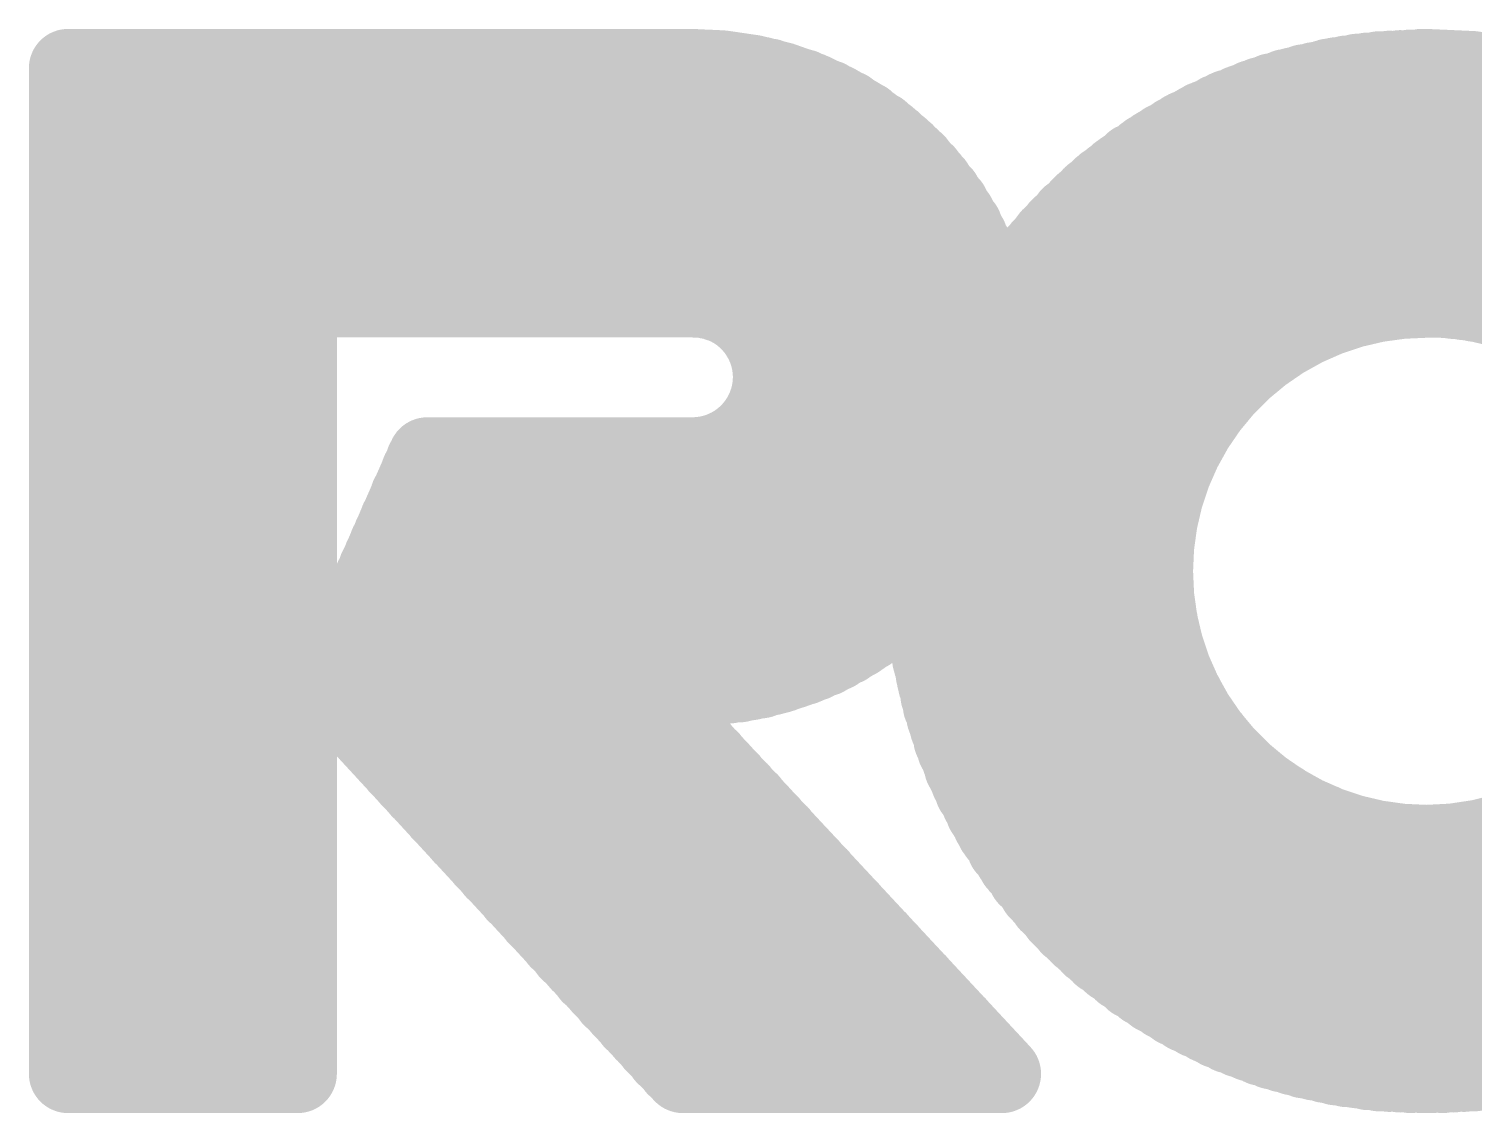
# Model space of a CAD drawing. Extents: x 100 to 144.1, y 92.5 to 144.1.
# Drawn here: x 125.86 to 127.701, y 129.191 to 130.573 of the extents above; entities that cross this region are included whole.
import ezdxf

# ---------------------------------------------------------------- set-up
doc = ezdxf.new("R2010")
doc.units = 0
doc.layers.get('0').update_dxf_attribs({"linetype": 'CONTINUOUS'})
doc.layers.add('SILK-TOP_PHO', color=5, linetype='CONTINUOUS')

# ---------------------------------------------------------------- blocks, each defined once
blk = doc.blocks.new('ROUND_1')
at = {"const_width": 0.050038}
blk.add_lwpolyline([(-0.025018, 0, 1), (0.025018, 0, 1)], format="xyb", close=True, dxfattribs=at)

msp = doc.modelspace()

# ---------------------------------------------------------------- linework, layer by layer
at = {"layer": 'SILK-TOP_PHO', "const_width": 0.100076}
for points in [[(125.909578, 130.52298), (126.706122, 130.52298)], [(125.909578, 130.52298), (125.909578, 129.241042)], [(125.909578, 130.510788), (126.803404, 130.510788)], [(125.923802, 130.52298), (125.923802, 129.241042)], [(125.937264, 130.52298), (125.937264, 129.241042)], [(125.95098, 130.52298), (125.95098, 129.241042)], [(125.964442, 130.52298), (125.964442, 129.241042)], [(125.978158, 130.52298), (125.978158, 129.241042)], [(125.99162, 130.52298), (125.99162, 129.241042)], [(126.005336, 130.52298), (126.005336, 129.241042)], [(126.018798, 130.52298), (126.018798, 129.241042)], [(126.032514, 130.52298), (126.032514, 129.241042)], [(126.045976, 130.52298), (126.045976, 129.241042)], [(126.059692, 130.52298), (126.059692, 129.241042)], [(126.073154, 130.52298), (126.073154, 129.241042)], [(126.08687, 130.52298), (126.08687, 129.241042)], [(126.100332, 130.52298), (126.100332, 129.241042)], [(126.114048, 130.52298), (126.114048, 129.241042)], [(126.12751, 130.52298), (126.12751, 129.241042)], [(126.140972, 130.52298), (126.140972, 129.241042)], [(126.154688, 130.52298), (126.154688, 129.241042)], [(126.16815, 130.52298), (126.16815, 129.241042)], [(126.181866, 130.52298), (126.181866, 129.241042)], [(126.195328, 130.52298), (126.195328, 129.241042)], [(126.209044, 130.52298), (126.209044, 130.230118)], [(126.222506, 130.52298), (126.222506, 130.230118)], [(126.236222, 130.52298), (126.236222, 130.230118)], [(126.249684, 130.52298), (126.249684, 130.230118)], [(126.2634, 130.52298), (126.2634, 130.230118)], [(126.276862, 130.52298), (126.276862, 130.230118)], [(126.290578, 130.52298), (126.290578, 130.230118)], [(126.30404, 130.52298), (126.30404, 130.230118)], [(126.317756, 130.52298), (126.317756, 130.230118)], [(126.331218, 130.52298), (126.331218, 130.230118)], [(126.34468, 130.52298), (126.34468, 130.230118)], [(126.358396, 130.52298), (126.358396, 130.230118)], [(126.371858, 130.52298), (126.371858, 130.230118)], [(126.385574, 130.52298), (126.385574, 130.230118)], [(126.399036, 130.52298), (126.399036, 130.230118)], [(126.412752, 130.52298), (126.412752, 130.230118)], [(126.426214, 130.52298), (126.426214, 130.230118)], [(126.43993, 130.52298), (126.43993, 130.230118)], [(126.453392, 130.52298), (126.453392, 130.230118)], [(126.467108, 130.52298), (126.467108, 130.230118)], [(126.48057, 130.52298), (126.48057, 130.230118)], [(126.494286, 130.52298), (126.494286, 130.230118)], [(126.507748, 130.52298), (126.507748, 130.230118)], [(126.521464, 130.52298), (126.521464, 130.230118)], [(126.534926, 130.52298), (126.534926, 130.230118)], [(126.548388, 130.52298), (126.548388, 130.230118)], [(126.562104, 130.52298), (126.562104, 130.230118)], [(126.575566, 130.52298), (126.575566, 130.230118)], [(126.589282, 130.52298), (126.589282, 130.230118)], [(126.602744, 130.52298), (126.602744, 130.230118)], [(126.61646, 130.52298), (126.61646, 130.230118)], [(126.629922, 130.52298), (126.629922, 130.230118)], [(126.643638, 130.52298), (126.643638, 130.230118)], [(126.6571, 130.52298), (126.6571, 130.230118)], [(126.670816, 130.52298), (126.670816, 130.230118)], [(126.684278, 130.52298), (126.684278, 130.230118)], [(126.697994, 130.52298), (126.697994, 130.230118)], [(126.711456, 130.522218), (126.711456, 130.229356)], [(126.725172, 130.522218), (126.725172, 130.227832)], [(126.738634, 130.521456), (126.738634, 130.224276)], [(126.752096, 130.519932), (126.752096, 130.218942)], [(126.765812, 130.517646), (126.765812, 130.21056)], [(126.779274, 130.51536), (126.779274, 130.198622)], [(126.79299, 130.513074), (126.79299, 130.180334)], [(126.806452, 130.509264), (126.806452, 130.141218)], [(127.512826, 130.509264), (127.512826, 130.205226)], [(127.517906, 130.510788), (127.765556, 130.510788)], [(127.526288, 130.512312), (127.526288, 130.21056)], [(127.53975, 130.514598), (127.53975, 130.21437)], [(127.553466, 130.516884), (127.553466, 130.218942)], [(127.566928, 130.518408), (127.566928, 130.22199)], [(127.580644, 130.519932), (127.580644, 130.224276)], [(127.594106, 130.520694), (127.594106, 130.226308)], [(127.607822, 130.521456), (127.607822, 130.227832)], [(127.621284, 130.522218), (127.621284, 130.229356)], [(127.635, 130.52298), (127.635, 130.229356)], [(127.648462, 130.522218), (127.648462, 130.229356)], [(127.662178, 130.522218), (127.662178, 130.229356)], [(127.67564, 130.521456), (127.67564, 130.227832)], [(127.689356, 130.520694), (127.689356, 130.226308)], [(127.702818, 130.519932), (127.702818, 130.224276)], [(127.716534, 130.518408), (127.716534, 130.22199)], [(127.729996, 130.516122), (127.729996, 130.21818)], [(127.743458, 130.514598), (127.743458, 130.21437)], [(125.909578, 130.497326), (126.846584, 130.497326)], [(126.820168, 130.505708), (126.820168, 129.751836)], [(126.83363, 130.501136), (126.83363, 129.756408)], [(126.847346, 130.496564), (126.847346, 129.76098)], [(126.860808, 130.49123), (126.860808, 129.766314)], [(127.444754, 130.491992), (127.444754, 130.169158)], [(127.45847, 130.495802), (127.45847, 130.178048)], [(127.46228, 130.497326), (127.821182, 130.497326)], [(127.471932, 130.499612), (127.471932, 130.185668)], [(127.485648, 130.503422), (127.485648, 130.193288)], [(127.49911, 130.506216), (127.49911, 130.199384)], [(125.909578, 130.48361), (126.87808, 130.48361)], [(126.874524, 130.484372), (126.874524, 129.772156)], [(126.887986, 130.47853), (126.887986, 129.779014)], [(126.901702, 130.47091), (126.901702, 129.786634)], [(127.390398, 130.471672), (127.390398, 130.123184)], [(127.404114, 130.477006), (127.404114, 130.136646)], [(127.417576, 130.482086), (127.417576, 130.148076)], [(127.420624, 130.48361), (127.862838, 130.48361)], [(127.431292, 130.48742), (127.431292, 130.159252)], [(125.909578, 130.470148), (126.903734, 130.470148)], [(125.909578, 130.456432), (126.925832, 130.456432)], [(126.915164, 130.462528), (126.915164, 129.794762)], [(126.928626, 130.453638), (126.928626, 129.803906)], [(127.349758, 130.452114), (127.349758, 130.071876)], [(127.357378, 130.456432), (127.926084, 130.456432)], [(127.36322, 130.458718), (127.36322, 130.090672)], [(127.376936, 130.465576), (127.376936, 130.107944)], [(127.386588, 130.470148), (127.89662, 130.470148)], [(125.909578, 130.44297), (126.944628, 130.44297)], [(126.942342, 130.443732), (126.942342, 129.813812)], [(127.32258, 130.437636), (127.32258, 130.02133)], [(127.331724, 130.44297), (127.951738, 130.44297)], [(127.336042, 130.445256), (127.336042, 130.049016)], [(125.909578, 130.429254), (126.961138, 130.429254)], [(125.909578, 130.415792), (126.976378, 130.415792)], [(126.955804, 130.433064), (126.955804, 129.824226)], [(126.96952, 130.421888), (126.96952, 129.835656)], [(127.28702, 130.415792), (127.996442, 130.415792)], [(127.295402, 130.421126), (127.295402, 129.919476)], [(127.308356, 130.429254), (127.975106, 130.429254)], [(127.309118, 130.429254), (127.309118, 129.985008)], [(125.909578, 130.40233), (126.990602, 130.40233)], [(126.982982, 130.408934), (126.982982, 129.848356)], [(127.267462, 130.40233), (128.016, 130.40233)], [(127.268224, 130.403092), (127.268224, 129.360422)], [(127.28194, 130.411982), (127.28194, 129.351278)], [(125.909578, 130.388614), (127.002794, 130.388614)], [(126.996698, 130.39471), (126.996698, 129.862834)], [(127.01016, 130.378708), (127.01016, 129.76987)], [(127.241046, 130.381756), (127.241046, 129.381504)], [(127.249428, 130.388614), (128.034034, 130.388614)], [(127.254762, 130.392424), (127.254762, 129.370836)], [(125.909578, 130.375152), (127.01397, 130.375152)], [(125.909578, 130.361436), (127.024638, 130.361436)], [(127.023876, 130.361436), (127.023876, 129.710434)], [(127.216154, 130.361436), (128.067308, 130.361436)], [(127.227584, 130.371342), (127.227584, 129.391918)], [(127.232156, 130.375152), (128.051306, 130.375152)], [(125.909578, 130.347974), (127.03429, 130.347974)], [(127.037338, 130.341878), (127.037338, 129.667254)], [(127.200406, 130.34645), (127.200406, 129.41681)], [(127.20193, 130.347974), (128.081532, 130.347974)], [(127.213868, 130.35915), (127.213868, 129.40411)], [(125.909578, 130.334258), (127.042672, 130.334258)], [(127.18669, 130.333496), (127.18669, 129.429764)], [(127.187452, 130.334258), (128.09601, 130.334258)], [(125.909578, 130.320796), (127.051054, 130.320796)], [(125.909578, 130.30708), (127.057658, 130.30708)], [(127.051054, 130.319272), (127.051054, 129.631948)], [(127.161798, 130.30708), (128.121664, 130.30708)], [(127.173228, 130.319272), (127.173228, 129.443988)], [(127.174752, 130.320796), (128.10871, 130.320796)], [(125.909578, 130.293618), (127.064516, 130.293618)], [(127.064516, 130.292094), (127.064516, 129.602484)], [(127.14605, 130.288284), (127.14605, 129.474976)], [(127.150622, 130.293618), (128.13284, 130.293618)], [(127.159512, 130.304032), (127.159512, 129.459228)], [(125.909578, 130.279902), (127.070612, 130.279902)], [(127.132334, 130.271012), (127.132334, 129.492248)], [(127.139192, 130.279902), (128.14427, 130.279902)], [(125.909578, 130.26644), (127.075946, 130.26644)], [(125.909578, 130.252724), (127.080518, 130.252724)], [(127.078232, 130.258058), (127.078232, 129.576068)], [(127.118872, 130.252724), (127.118872, 129.510536)], [(127.118872, 130.252724), (128.16459, 130.252724)], [(127.128778, 130.26644), (128.154684, 130.26644)], [(125.909578, 130.239262), (127.084836, 130.239262)], [(127.10541, 130.232404), (127.10541, 129.530094)], [(127.109728, 130.239262), (128.173734, 130.239262)], [(125.909578, 130.2258), (126.202186, 130.2258)], [(126.202186, 130.230118), (126.202186, 129.241042)], [(126.202186, 130.230118), (126.706122, 130.230118)], [(126.736348, 130.2258), (127.088646, 130.2258)], [(127.100838, 130.2258), (127.585978, 130.2258)], [(127.697484, 130.2258), (128.182624, 130.2258)], [(125.909578, 130.212084), (126.202186, 130.212084)], [(125.909578, 130.198622), (126.202186, 130.198622)], [(126.764288, 130.212084), (127.53086, 130.212084)], [(126.780036, 130.198622), (127.496824, 130.198622)], [(127.091694, 130.211322), (127.091694, 129.551938)], [(125.909578, 130.184906), (126.202186, 130.184906)], [(126.790704, 130.184906), (127.470408, 130.184906)], [(125.909578, 130.171444), (126.202186, 130.171444)], [(125.909578, 130.157728), (126.202186, 130.157728)], [(126.798324, 130.171444), (127.447802, 130.171444)], [(126.803404, 130.157728), (127.429006, 130.157728)], [(125.909578, 130.144266), (126.202186, 130.144266)], [(126.806452, 130.144266), (127.413004, 130.144266)], [(125.909578, 130.13055), (126.202186, 130.13055)], [(126.807214, 130.13055), (127.398018, 130.13055)], [(125.909578, 130.117088), (126.202186, 130.117088)], [(125.909578, 130.103372), (126.202186, 130.103372)], [(126.804166, 130.103372), (127.373126, 130.103372)], [(126.806452, 130.116326), (126.806452, 129.748026)], [(126.807214, 130.117088), (127.385318, 130.117088)], [(125.909578, 130.08991), (126.202186, 130.08991)], [(126.799848, 130.08991), (127.362458, 130.08991)], [(125.909578, 130.076194), (126.202186, 130.076194)], [(126.79299, 130.076956), (126.79299, 129.744216)], [(126.79299, 130.076194), (127.352806, 130.076194)], [(125.909578, 130.062732), (126.202186, 130.062732)], [(125.909578, 130.049016), (126.202186, 130.049016)], [(126.765812, 130.046984), (126.765812, 129.739136)], [(126.768098, 130.049016), (127.336042, 130.049016)], [(126.779274, 130.058922), (126.779274, 129.742184)], [(126.783084, 130.062732), (127.344424, 130.062732)], [(125.909578, 130.035554), (126.202186, 130.035554)], [(126.725172, 130.029458), (126.725172, 129.735326)], [(126.738634, 130.033268), (126.738634, 129.736088)], [(126.74473, 130.035554), (127.329438, 130.035554)], [(126.752096, 130.038602), (126.752096, 129.737612)], [(125.909578, 130.022092), (126.202186, 130.022092)], [(126.36754, 130.027934), (126.238508, 129.734564)], [(126.364492, 130.022092), (127.323342, 130.022092)], [(126.36754, 130.027934), (126.706122, 130.027934)], [(126.371858, 130.027934), (126.371858, 129.589784)], [(126.385574, 130.027934), (126.385574, 129.574544)], [(126.399036, 130.027934), (126.399036, 129.56032)], [(126.412752, 130.027934), (126.412752, 129.54508)], [(126.426214, 130.027934), (126.426214, 129.530856)], [(126.43993, 130.027934), (126.43993, 129.515616)], [(126.453392, 130.027934), (126.453392, 129.50063)], [(126.467108, 130.027934), (126.467108, 129.486406)], [(126.48057, 130.027934), (126.48057, 129.471166)], [(126.494286, 130.027934), (126.494286, 129.456942)], [(126.507748, 130.027934), (126.507748, 129.441702)], [(126.521464, 130.027934), (126.521464, 129.427478)], [(126.534926, 130.027934), (126.534926, 129.412238)], [(126.548388, 130.027934), (126.548388, 129.397252)], [(126.562104, 130.027934), (126.562104, 129.383028)], [(126.575566, 130.027934), (126.575566, 129.367788)], [(126.589282, 130.027934), (126.589282, 129.353564)], [(126.602744, 130.027934), (126.602744, 129.338324)], [(126.61646, 130.027934), (126.61646, 129.3241)], [(126.629922, 130.027934), (126.629922, 129.309114)], [(126.643638, 130.027934), (126.643638, 129.739898)], [(126.6571, 130.027934), (126.6571, 129.737612)], [(126.670816, 130.027934), (126.670816, 129.736088)], [(126.684278, 130.027934), (126.684278, 129.735326)], [(126.697994, 130.027934), (126.697994, 129.734564)], [(126.711456, 130.027934), (126.711456, 129.735326)], [(125.909578, 130.008376), (126.202186, 130.008376)], [(125.909578, 129.994914), (126.202186, 129.994914)], [(126.353062, 129.994914), (127.312674, 129.994914)], [(126.358396, 130.008376), (126.358396, 129.604008)], [(126.358396, 130.008376), (127.317246, 130.008376)], [(125.909578, 129.981198), (126.202186, 129.981198)], [(126.34468, 129.977388), (126.34468, 129.618994)], [(126.346966, 129.981198), (127.308356, 129.981198)], [(125.909578, 129.967736), (126.202186, 129.967736)], [(126.341124, 129.967736), (127.304546, 129.967736)], [(125.909578, 129.95402), (126.202186, 129.95402)], [(125.909578, 129.940558), (126.202186, 129.940558)], [(126.328932, 129.940558), (127.29845, 129.940558)], [(126.331218, 129.9464), (126.331218, 129.633472)], [(126.335028, 129.95402), (127.301498, 129.95402)], [(125.909578, 129.926842), (126.202186, 129.926842)], [(126.322836, 129.926842), (127.296926, 129.926842)], [(125.909578, 129.91338), (126.202186, 129.91338)], [(125.909578, 129.899664), (126.202186, 129.899664)], [(126.310898, 129.899664), (127.293878, 129.899664)], [(126.316994, 129.91338), (127.295402, 129.91338)], [(126.317756, 129.915666), (126.317756, 129.648458)], [(125.909578, 129.886202), (126.202186, 129.886202)], [(126.30404, 129.884678), (126.30404, 129.663698)], [(126.304802, 129.886202), (127.293878, 129.886202)], [(125.909578, 129.872486), (126.202186, 129.872486)], [(126.298706, 129.872486), (127.293878, 129.872486)], [(125.909578, 129.859024), (126.202186, 129.859024)], [(125.909578, 129.845308), (126.202186, 129.845308)], [(126.28753, 129.845308), (126.979934, 129.845308)], [(126.290578, 129.852928), (126.290578, 129.677922)], [(126.293372, 129.859024), (126.992888, 129.859024)], [(127.00127, 129.859024), (127.29464, 129.859024)], [(127.002032, 129.845308), (127.295402, 129.845308)], [(127.295402, 129.844546), (127.295402, 129.342134)], [(125.909578, 129.831846), (126.202186, 129.831846)], [(126.281434, 129.831846), (126.964948, 129.831846)], [(127.002794, 129.831846), (127.297688, 129.831846)], [(125.909578, 129.818384), (126.202186, 129.818384)], [(126.275338, 129.818384), (126.948438, 129.818384)], [(126.276862, 129.82194), (126.276862, 129.692908)], [(127.004318, 129.818384), (127.299974, 129.818384)], [(125.909578, 129.804668), (126.202186, 129.804668)], [(125.909578, 129.791206), (126.202186, 129.791206)], [(126.2634, 129.791206), (126.2634, 129.707386)], [(126.2634, 129.791206), (126.908306, 129.791206)], [(126.269242, 129.804668), (126.93015, 129.804668)], [(127.005588, 129.804668), (127.30226, 129.804668)], [(127.007112, 129.791206), (127.30607, 129.791206)], [(125.909578, 129.77749), (126.202186, 129.77749)], [(126.257304, 129.77749), (126.884176, 129.77749)], [(127.009398, 129.77749), (127.30988, 129.77749)], [(127.309118, 129.779014), (127.309118, 129.334006)], [(125.909578, 129.764028), (126.202186, 129.764028)], [(126.249684, 129.760218), (126.249684, 129.722372)], [(126.251208, 129.764028), (126.85395, 129.764028)], [(127.011684, 129.764028), (127.314198, 129.764028)], [(125.909578, 129.750312), (126.202186, 129.750312)], [(125.909578, 129.73685), (126.202186, 129.73685)], [(126.238508, 129.734564), (126.693422, 129.241042)], [(126.240032, 129.73685), (126.639828, 129.73685)], [(126.245112, 129.750312), (126.814834, 129.750312)], [(126.634494, 129.741422), (127.100076, 129.241042)], [(126.669292, 129.73685), (126.741682, 129.73685)], [(127.014732, 129.750312), (127.319532, 129.750312)], [(127.01778, 129.73685), (127.325628, 129.73685)], [(127.32258, 129.742184), (127.32258, 129.325624)], [(125.909578, 129.723134), (126.202186, 129.723134)], [(126.249684, 129.723134), (126.651766, 129.723134)], [(126.643638, 129.731516), (126.643638, 129.294636)], [(126.6571, 129.717292), (126.6571, 129.27965)], [(127.020828, 129.723134), (127.332486, 129.723134)], [(125.909578, 129.709672), (126.202186, 129.709672)], [(126.261876, 129.709672), (126.66472, 129.709672)], [(126.670816, 129.702052), (126.670816, 129.26441)], [(127.024638, 129.709672), (127.33909, 129.709672)], [(127.336042, 129.715006), (127.336042, 129.318004)], [(125.909578, 129.695956), (126.202186, 129.695956)], [(125.909578, 129.682494), (126.202186, 129.682494)], [(126.274576, 129.695956), (126.67742, 129.695956)], [(126.28753, 129.682494), (126.690374, 129.682494)], [(126.684278, 129.687828), (126.684278, 129.250186)], [(127.028448, 129.695956), (127.347472, 129.695956)], [(127.032766, 129.682494), (127.356616, 129.682494)], [(127.349758, 129.692146), (127.349758, 129.311146)], [(125.909578, 129.668778), (126.202186, 129.668778)], [(126.299468, 129.668778), (126.702312, 129.668778)], [(126.697994, 129.67335), (126.697994, 129.241042)], [(127.037338, 129.668778), (127.36703, 129.668778)], [(127.36322, 129.672588), (127.36322, 129.304542)], [(125.909578, 129.655316), (126.202186, 129.655316)], [(125.909578, 129.6416), (126.202186, 129.6416)], [(126.312422, 129.655316), (126.715266, 129.655316)], [(126.32436, 129.6416), (126.727966, 129.6416)], [(126.711456, 129.658364), (126.711456, 129.241042)], [(126.725172, 129.643886), (126.725172, 129.241042)], [(127.04191, 129.655316), (127.377698, 129.655316)], [(127.048006, 129.6416), (127.390398, 129.6416)], [(127.376936, 129.655316), (127.376936, 129.297684)], [(125.909578, 129.628138), (126.202186, 129.628138)], [(126.337314, 129.628138), (126.740158, 129.628138)], [(126.738634, 129.629662), (126.738634, 129.241042)], [(127.05334, 129.628138), (127.404114, 129.628138)], [(127.390398, 129.640838), (127.390398, 129.291588)], [(127.404114, 129.627376), (127.404114, 129.286254)], [(125.909578, 129.614676), (126.202186, 129.614676)], [(126.349252, 129.614676), (126.752858, 129.614676)], [(126.752096, 129.614676), (126.752096, 129.241042)], [(127.059182, 129.614676), (127.4191, 129.614676)], [(127.417576, 129.615438), (127.417576, 129.281174)], [(127.431292, 129.60477), (127.431292, 129.27584)], [(125.909578, 129.60096), (126.202186, 129.60096)], [(125.909578, 129.587498), (126.202186, 129.587498)], [(126.362206, 129.60096), (126.765812, 129.60096)], [(126.374906, 129.587498), (126.778512, 129.587498)], [(126.765812, 129.600198), (126.765812, 129.241042)], [(127.06604, 129.60096), (127.436626, 129.60096)], [(127.072898, 129.587498), (127.456946, 129.587498)], [(127.444754, 129.594864), (127.444754, 129.271268)], [(125.909578, 129.573782), (126.202186, 129.573782)], [(126.387098, 129.573782), (126.790704, 129.573782)], [(126.779274, 129.585212), (126.779274, 129.241042)], [(126.79299, 129.570734), (126.79299, 129.241042)], [(127.079756, 129.573782), (127.480314, 129.573782)], [(127.45847, 129.585974), (127.45847, 129.267458)], [(127.471932, 129.577592), (127.471932, 129.263648)], [(127.485648, 129.570734), (127.485648, 129.259838)], [(125.909578, 129.56032), (126.202186, 129.56032)], [(126.399798, 129.56032), (126.803404, 129.56032)], [(126.806452, 129.55651), (126.806452, 129.241042)], [(127.087122, 129.56032), (127.509778, 129.56032)], [(127.49911, 129.56413), (127.49911, 129.257044)], [(127.512826, 129.558796), (127.512826, 129.253996)], [(127.526288, 129.553462), (127.526288, 129.250948)], [(125.909578, 129.546604), (126.202186, 129.546604)], [(125.909578, 129.533142), (126.202186, 129.533142)], [(126.41199, 129.546604), (126.816358, 129.546604)], [(126.42469, 129.533142), (126.828296, 129.533142)], [(126.820168, 129.54127), (126.820168, 129.241042)], [(127.095504, 129.546604), (127.548894, 129.546604)], [(127.104648, 129.533142), (128.179576, 129.533142)], [(127.53975, 129.54889), (127.53975, 129.248662)], [(127.553466, 129.54508), (127.553466, 129.247138)], [(127.566928, 129.542032), (127.566928, 129.244852)], [(127.580644, 129.539238), (127.580644, 129.243328)], [(127.594106, 129.536952), (127.594106, 129.242566)], [(127.607822, 129.535428), (127.607822, 129.241804)], [(127.621284, 129.534666), (127.621284, 129.241042)], [(127.635, 129.533904), (127.635, 129.241042)], [(127.648462, 129.533904), (127.648462, 129.241042)], [(127.662178, 129.534666), (127.662178, 129.241042)], [(127.67564, 129.535428), (127.67564, 129.241804)], [(127.689356, 129.536952), (127.689356, 129.242566)], [(127.702818, 129.539238), (127.702818, 129.243328)], [(127.716534, 129.542032), (127.716534, 129.244852)], [(127.729996, 129.54508), (127.729996, 129.247138)], [(127.734568, 129.546604), (128.187958, 129.546604)], [(127.743458, 129.54889), (127.743458, 129.248662)], [(125.909578, 129.519426), (126.202186, 129.519426)], [(126.436882, 129.519426), (126.84125, 129.519426)], [(126.83363, 129.527046), (126.83363, 129.241042)], [(126.847346, 129.512822), (126.847346, 129.241042)], [(127.113538, 129.519426), (128.170686, 129.519426)], [(125.909578, 129.505964), (126.202186, 129.505964)], [(126.449582, 129.505964), (126.85395, 129.505964)], [(126.860808, 129.497582), (126.860808, 129.241042)], [(127.122682, 129.505964), (128.16078, 129.505964)], [(125.909578, 129.492248), (126.202186, 129.492248)], [(125.909578, 129.478786), (126.202186, 129.478786)], [(126.461774, 129.492248), (126.866904, 129.492248)], [(126.474474, 129.478786), (126.878842, 129.478786)], [(126.874524, 129.483358), (126.874524, 129.241042)], [(127.133096, 129.492248), (128.150874, 129.492248)], [(127.143764, 129.478786), (128.139698, 129.478786)], [(125.909578, 129.46507), (126.202186, 129.46507)], [(126.487428, 129.46507), (126.891796, 129.46507)], [(126.887986, 129.468118), (126.887986, 129.241042)], [(127.155194, 129.46507), (128.128268, 129.46507)], [(125.909578, 129.451608), (126.202186, 129.451608)], [(126.499366, 129.451608), (126.904496, 129.451608)], [(126.901702, 129.453894), (126.901702, 129.241042)], [(126.915164, 129.439416), (126.915164, 129.241042)], [(127.167132, 129.451608), (128.117092, 129.451608)], [(125.909578, 129.437892), (126.202186, 129.437892)], [(125.909578, 129.42443), (126.202186, 129.42443)], [(126.51232, 129.437892), (126.916688, 129.437892)], [(126.524258, 129.42443), (126.929388, 129.42443)], [(126.928626, 129.42443), (126.928626, 129.241042)], [(127.179324, 129.437892), (128.104138, 129.437892)], [(127.192786, 129.42443), (128.090676, 129.42443)], [(125.909578, 129.410968), (126.202186, 129.410968)], [(126.537212, 129.410968), (126.942342, 129.410968)], [(126.942342, 129.410206), (126.942342, 129.241042)], [(127.207264, 129.410968), (128.076198, 129.410968)], [(125.909578, 129.397252), (126.202186, 129.397252)], [(125.909578, 129.38379), (126.202186, 129.38379)], [(126.54915, 129.397252), (126.955042, 129.397252)], [(126.562104, 129.38379), (126.967234, 129.38379)], [(126.955804, 129.394966), (126.955804, 129.241042)], [(127.22225, 129.397252), (128.061212, 129.397252)], [(127.23876, 129.38379), (128.044702, 129.38379)], [(125.909578, 129.370074), (126.202186, 129.370074)], [(126.574804, 129.370074), (126.979934, 129.370074)], [(126.96952, 129.380742), (126.96952, 129.241042)], [(126.982982, 129.366264), (126.982982, 129.241042)], [(127.256286, 129.370074), (128.027176, 129.370074)], [(125.909578, 129.356612), (126.202186, 129.356612)], [(126.586996, 129.356612), (126.992888, 129.356612)], [(126.996698, 129.351278), (126.996698, 129.241042)], [(127.275082, 129.356612), (128.00838, 129.356612)], [(125.909578, 129.342896), (126.202186, 129.342896)], [(125.909578, 129.329434), (126.202186, 129.329434)], [(126.599696, 129.342896), (127.004826, 129.342896)], [(126.611888, 129.329434), (127.01778, 129.329434)], [(127.01016, 129.3368), (127.01016, 129.241042)], [(127.295402, 129.342896), (127.988822, 129.342896)], [(127.317246, 129.329434), (127.966216, 129.329434)], [(125.909578, 129.315718), (126.202186, 129.315718)], [(126.624588, 129.315718), (127.03048, 129.315718)], [(127.023876, 129.322576), (127.023876, 129.241042)], [(127.341376, 129.315718), (127.942086, 129.315718)], [(125.909578, 129.302256), (126.202186, 129.302256)], [(126.63678, 129.302256), (127.043434, 129.302256)], [(127.037338, 129.30759), (127.037338, 129.241042)], [(127.051054, 129.293112), (127.051054, 129.241042)], [(127.368554, 129.302256), (127.914908, 129.302256)], [(125.909578, 129.28854), (126.202186, 129.28854)], [(125.909578, 129.275078), (126.202186, 129.275078)], [(126.64948, 129.28854), (127.055626, 129.28854)], [(126.661672, 129.275078), (127.068326, 129.275078)], [(127.064516, 129.278126), (127.064516, 129.241042)], [(127.399542, 129.28854), (127.88392, 129.28854)], [(127.435864, 129.275078), (127.847598, 129.275078)], [(125.909578, 129.261362), (126.202186, 129.261362)], [(126.674372, 129.261362), (127.081026, 129.261362)], [(127.078232, 129.263648), (127.078232, 129.241042)], [(127.481838, 129.261362), (127.801624, 129.261362)], [(125.909578, 129.2479), (126.202186, 129.2479)], [(125.909578, 129.241042), (126.202186, 129.241042)], [(126.687326, 129.2479), (127.093218, 129.2479)], [(126.693422, 129.241042), (127.100076, 129.241042)], [(127.091694, 129.249424), (127.091694, 129.241042)], [(127.548894, 129.2479), (127.734568, 129.2479)]]:
    msp.add_lwpolyline(points, dxfattribs=at)
for points in [[(127.091694, 130.21056, 0.3540588), (126.706122, 130.52298)], [(127.641604, 130.522472, 0.2637196), (127.091694, 130.210814)], [(128.20904, 130.179826, 0.2787727), (127.64135, 130.523008)], [(126.807214, 130.129026, 0.4142136), (126.706122, 130.230118)], [(127.641604, 130.229356, 0.4150709), (127.293878, 129.88163)], [(127.990346, 129.88163, 0.4142152), (127.641604, 130.230118)], [(126.706122, 130.027934, 0.4112877), (126.807214, 130.129026)], [(127.293878, 129.88163, 0.4142136), (127.641604, 129.533904)], [(127.641604, 129.533904, 0.4122964), (127.989584, 129.88163)], [(126.706122, 129.734818, 0.2134877), (127.00098, 129.867182)], [(127.00127, 129.867152, 0.4074922), (127.641604, 129.241042)], [(126.634748, 129.740914, 0.0454531), (126.706376, 129.73439)], [(127.641604, 129.241042, 0.2773162), (128.208786, 129.58318)]]:
    msp.add_lwpolyline(points, format="xyb", dxfattribs=at)

# ---------------------------------------------------------------- block references
at = {"layer": 'SILK-TOP_PHO'}
for p in [(125.909578, 130.52298), (125.909578, 130.52298), (125.909578, 130.510788), (125.923802, 130.52298), (125.937264, 130.52298), (125.95098, 130.52298), (125.964442, 130.52298), (125.978158, 130.52298), (125.99162, 130.52298), (126.005336, 130.52298), (126.018798, 130.52298), (126.032514, 130.52298), (126.045976, 130.52298), (126.059692, 130.52298), (126.073154, 130.52298), (126.08687, 130.52298), (126.100332, 130.52298), (126.114048, 130.52298), (126.12751, 130.52298), (126.140972, 130.52298), (126.154688, 130.52298), (126.16815, 130.52298), (126.181866, 130.52298), (126.195328, 130.52298), (126.209044, 130.52298), (126.222506, 130.52298), (126.236222, 130.52298), (126.249684, 130.52298), (126.2634, 130.52298), (126.276862, 130.52298), (126.290578, 130.52298), (126.30404, 130.52298), (126.317756, 130.52298), (126.331218, 130.52298), (126.34468, 130.52298), (126.358396, 130.52298), (126.371858, 130.52298), (126.385574, 130.52298), (126.399036, 130.52298), (126.412752, 130.52298), (126.426214, 130.52298), (126.43993, 130.52298), (126.453392, 130.52298), (126.467108, 130.52298), (126.48057, 130.52298), (126.494286, 130.52298), (126.507748, 130.52298), (126.521464, 130.52298), (126.534926, 130.52298), (126.548388, 130.52298), (126.562104, 130.52298), (126.575566, 130.52298), (126.589282, 130.52298), (126.602744, 130.52298), (126.61646, 130.52298), (126.629922, 130.52298), (126.643638, 130.52298), (126.6571, 130.52298), (126.670816, 130.52298), (126.684278, 130.52298), (126.697994, 130.52298), (126.706122, 130.52298), (126.706122, 130.52298), (126.706122, 130.52298), (126.711456, 130.522218), (126.725172, 130.522218), (126.738634, 130.521456), (126.752096, 130.519932), (126.765812, 130.517646), (126.779274, 130.51536), (126.79299, 130.513074), (126.803404, 130.510788), (126.806452, 130.509264), (127.512826, 130.509264), (127.517906, 130.510788), (127.526288, 130.512312), (127.53975, 130.514598), (127.553466, 130.516884), (127.566928, 130.518408), (127.580644, 130.519932), (127.594106, 130.520694), (127.607822, 130.521456), (127.621284, 130.522218), (127.635, 130.52298), (127.64135, 130.523008), (127.641604, 130.52298), (127.641604, 130.522472), (127.648462, 130.522218), (127.662178, 130.522218), (127.67564, 130.521456), (127.689356, 130.520694), (127.702818, 130.519932), (127.716534, 130.518408), (127.729996, 130.516122), (127.743458, 130.514598), (125.909578, 130.497326), (126.820168, 130.505708), (126.83363, 130.501136), (126.846584, 130.497326), (126.847346, 130.496564), (126.860808, 130.49123), (127.444754, 130.491992), (127.45847, 130.495802), (127.46228, 130.497326), (127.471932, 130.499612), (127.485648, 130.503422), (127.49911, 130.506216), (125.909578, 130.48361), (126.874524, 130.484372), (126.87808, 130.48361), (126.887986, 130.47853), (126.901702, 130.47091), (127.390398, 130.471672), (127.404114, 130.477006), (127.417576, 130.482086), (127.420624, 130.48361), (127.431292, 130.48742), (125.909578, 130.470148), (125.909578, 130.456432), (126.903734, 130.470148), (126.915164, 130.462528), (126.925832, 130.456432), (126.928626, 130.453638), (127.349758, 130.452114), (127.357378, 130.456432), (127.36322, 130.458718), (127.376936, 130.465576), (127.386588, 130.470148), (125.909578, 130.44297), (126.942342, 130.443732), (126.944628, 130.44297), (127.32258, 130.437636), (127.331724, 130.44297), (127.336042, 130.445256), (125.909578, 130.429254), (125.909578, 130.415792), (126.955804, 130.433064), (126.961138, 130.429254), (126.96952, 130.421888), (126.976378, 130.415792), (127.28702, 130.415792), (127.295402, 130.421126), (127.308356, 130.429254), (127.309118, 130.429254), (125.909578, 130.40233), (126.982982, 130.408934), (126.990602, 130.40233), (127.267462, 130.40233), (127.268224, 130.403092), (127.28194, 130.411982), (125.909578, 130.388614), (126.996698, 130.39471), (127.002794, 130.388614), (127.01016, 130.378708), (127.241046, 130.381756), (127.249428, 130.388614), (127.254762, 130.392424), (125.909578, 130.375152), (125.909578, 130.361436), (127.01397, 130.375152), (127.023876, 130.361436), (127.024638, 130.361436), (127.216154, 130.361436), (127.227584, 130.371342), (127.232156, 130.375152), (125.909578, 130.347974), (127.03429, 130.347974), (127.037338, 130.341878), (127.200406, 130.34645), (127.20193, 130.347974), (127.213868, 130.35915), (125.909578, 130.334258), (127.042672, 130.334258), (127.18669, 130.333496), (127.187452, 130.334258), (125.909578, 130.320796), (125.909578, 130.30708), (127.051054, 130.320796), (127.051054, 130.319272), (127.057658, 130.30708), (127.161798, 130.30708), (127.173228, 130.319272), (127.174752, 130.320796), (125.909578, 130.293618), (127.064516, 130.293618), (127.064516, 130.292094), (127.14605, 130.288284), (127.150622, 130.293618), (127.159512, 130.304032), (125.909578, 130.279902), (127.070612, 130.279902), (127.132334, 130.271012), (127.139192, 130.279902), (125.909578, 130.26644), (125.909578, 130.252724), (127.075946, 130.26644), (127.078232, 130.258058), (127.080518, 130.252724), (127.118872, 130.252724), (127.118872, 130.252724), (127.128778, 130.26644), (125.909578, 130.239262), (127.084836, 130.239262), (127.10541, 130.232404), (127.109728, 130.239262), (125.909578, 130.2258), (126.202186, 130.230118), (126.202186, 130.230118), (126.202186, 130.2258), (126.209044, 130.230118), (126.222506, 130.230118), (126.236222, 130.230118), (126.249684, 130.230118), (126.2634, 130.230118), (126.276862, 130.230118), (126.290578, 130.230118), (126.30404, 130.230118), (126.317756, 130.230118), (126.331218, 130.230118), (126.34468, 130.230118), (126.358396, 130.230118), (126.371858, 130.230118), (126.385574, 130.230118), (126.399036, 130.230118), (126.412752, 130.230118), (126.426214, 130.230118), (126.43993, 130.230118), (126.453392, 130.230118), (126.467108, 130.230118), (126.48057, 130.230118), (126.494286, 130.230118), (126.507748, 130.230118), (126.521464, 130.230118), (126.534926, 130.230118), (126.548388, 130.230118), (126.562104, 130.230118), (126.575566, 130.230118), (126.589282, 130.230118), (126.602744, 130.230118), (126.61646, 130.230118), (126.629922, 130.230118), (126.643638, 130.230118), (126.6571, 130.230118), (126.670816, 130.230118), (126.684278, 130.230118), (126.697994, 130.230118), (126.706122, 130.230118), (126.706122, 130.230118), (126.706122, 130.230118), (126.711456, 130.229356), (126.725172, 130.227832), (126.736348, 130.2258), (126.738634, 130.224276), (126.752096, 130.218942), (127.088646, 130.2258), (127.100838, 130.2258), (127.53975, 130.21437), (127.553466, 130.218942), (127.566928, 130.22199), (127.580644, 130.224276), (127.585978, 130.2258), (127.594106, 130.226308), (127.607822, 130.227832), (127.621284, 130.229356), (127.635, 130.229356), (127.641604, 130.230118), (127.641604, 130.230118), (127.641604, 130.229356), (127.648462, 130.229356), (127.662178, 130.229356), (127.67564, 130.227832), (127.689356, 130.226308), (127.697484, 130.2258), (127.702818, 130.224276), (127.716534, 130.22199), (127.729996, 130.21818), (127.743458, 130.21437), (125.909578, 130.212084), (125.909578, 130.198622), (126.202186, 130.212084), (126.202186, 130.198622), (126.764288, 130.212084), (126.765812, 130.21056), (126.779274, 130.198622), (126.780036, 130.198622), (127.091694, 130.211322), (127.091694, 130.210814), (127.091694, 130.21056), (127.091694, 130.21056), (127.496824, 130.198622), (127.49911, 130.199384), (127.512826, 130.205226), (127.526288, 130.21056), (127.53086, 130.212084), (125.909578, 130.184906), (126.202186, 130.184906), (126.790704, 130.184906), (126.79299, 130.180334), (127.45847, 130.178048), (127.470408, 130.184906), (127.471932, 130.185668), (127.485648, 130.193288), (125.909578, 130.171444), (125.909578, 130.157728), (126.202186, 130.171444), (126.202186, 130.157728), (126.798324, 130.171444), (126.803404, 130.157728), (127.429006, 130.157728), (127.431292, 130.159252), (127.444754, 130.169158), (127.447802, 130.171444), (125.909578, 130.144266), (126.202186, 130.144266), (126.806452, 130.144266), (126.806452, 130.141218), (127.413004, 130.144266), (127.417576, 130.148076), (125.909578, 130.13055), (126.202186, 130.13055), (126.807214, 130.13055), (126.807214, 130.129026), (126.807214, 130.129026), (126.807214, 130.129026), (127.390398, 130.123184), (127.398018, 130.13055), (127.404114, 130.136646), (125.909578, 130.117088), (125.909578, 130.103372), (126.202186, 130.117088), (126.202186, 130.103372), (126.804166, 130.103372), (126.806452, 130.116326), (126.807214, 130.117088), (127.373126, 130.103372), (127.376936, 130.107944), (127.385318, 130.117088), (125.909578, 130.08991), (126.202186, 130.08991), (126.799848, 130.08991), (127.362458, 130.08991), (127.36322, 130.090672), (125.909578, 130.076194), (126.202186, 130.076194), (126.79299, 130.076956), (126.79299, 130.076194), (127.349758, 130.071876), (127.352806, 130.076194), (125.909578, 130.062732), (125.909578, 130.049016), (126.202186, 130.062732), (126.202186, 130.049016), (126.765812, 130.046984), (126.768098, 130.049016), (126.779274, 130.058922), (126.783084, 130.062732), (127.336042, 130.049016), (127.336042, 130.049016), (127.344424, 130.062732), (125.909578, 130.035554), (126.202186, 130.035554), (126.725172, 130.029458), (126.738634, 130.033268), (126.74473, 130.035554), (126.752096, 130.038602), (127.329438, 130.035554), (125.909578, 130.022092), (126.202186, 130.022092), (126.364492, 130.022092), (126.36754, 130.027934), (126.36754, 130.027934), (126.371858, 130.027934), (126.385574, 130.027934), (126.399036, 130.027934), (126.412752, 130.027934), (126.426214, 130.027934), (126.43993, 130.027934), (126.453392, 130.027934), (126.467108, 130.027934), (126.48057, 130.027934), (126.494286, 130.027934), (126.507748, 130.027934), (126.521464, 130.027934), (126.534926, 130.027934), (126.548388, 130.027934), (126.562104, 130.027934), (126.575566, 130.027934), (126.589282, 130.027934), (126.602744, 130.027934), (126.61646, 130.027934), (126.629922, 130.027934), (126.643638, 130.027934), (126.6571, 130.027934), (126.670816, 130.027934), (126.684278, 130.027934), (126.697994, 130.027934), (126.706122, 130.027934), (126.706122, 130.027934), (126.711456, 130.027934), (127.32258, 130.02133), (127.323342, 130.022092), (125.909578, 130.008376), (125.909578, 129.994914), (126.202186, 130.008376), (126.202186, 129.994914), (126.353062, 129.994914), (126.358396, 130.008376), (126.358396, 130.008376), (127.312674, 129.994914), (127.317246, 130.008376), (125.909578, 129.981198), (126.202186, 129.981198), (126.34468, 129.977388), (126.346966, 129.981198), (127.308356, 129.981198), (127.309118, 129.985008), (125.909578, 129.967736), (126.202186, 129.967736), (126.341124, 129.967736), (127.304546, 129.967736), (125.909578, 129.95402), (125.909578, 129.940558), (126.202186, 129.95402), (126.202186, 129.940558), (126.328932, 129.940558), (126.331218, 129.9464), (126.335028, 129.95402), (127.29845, 129.940558), (127.301498, 129.95402), (125.909578, 129.926842), (126.202186, 129.926842), (126.322836, 129.926842), (127.295402, 129.919476), (127.296926, 129.926842), (125.909578, 129.91338), (125.909578, 129.899664), (126.202186, 129.91338), (126.202186, 129.899664), (126.310898, 129.899664), (126.316994, 129.91338), (126.317756, 129.915666), (127.293878, 129.899664), (127.295402, 129.91338), (125.909578, 129.886202), (126.202186, 129.886202), (126.30404, 129.884678), (126.304802, 129.886202), (127.293878, 129.886202), (127.293878, 129.88163), (127.293878, 129.88163), (127.293878, 129.88163), (125.909578, 129.872486), (126.202186, 129.872486), (126.298706, 129.872486), (126.996698, 129.862834), (127.00098, 129.867182), (127.00127, 129.867406), (127.00127, 129.867152), (127.293878, 129.872486), (125.909578, 129.859024), (125.909578, 129.845308), (126.202186, 129.859024), (126.202186, 129.845308), (126.28753, 129.845308), (126.290578, 129.852928), (126.293372, 129.859024), (126.979934, 129.845308), (126.982982, 129.848356), (126.992888, 129.859024), (127.00127, 129.859024), (127.002032, 129.845308), (127.29464, 129.859024), (127.295402, 129.845308), (127.295402, 129.844546), (125.909578, 129.831846), (126.202186, 129.831846), (126.281434, 129.831846), (126.964948, 129.831846), (126.96952, 129.835656), (127.002794, 129.831846), (127.297688, 129.831846), (125.909578, 129.818384), (126.202186, 129.818384), (126.275338, 129.818384), (126.276862, 129.82194), (126.942342, 129.813812), (126.948438, 129.818384), (126.955804, 129.824226), (127.004318, 129.818384), (127.299974, 129.818384), (125.909578, 129.804668), (125.909578, 129.791206), (126.202186, 129.804668), (126.202186, 129.791206), (126.2634, 129.791206), (126.2634, 129.791206), (126.269242, 129.804668), (126.908306, 129.791206), (126.915164, 129.794762), (126.928626, 129.803906), (126.93015, 129.804668), (127.005588, 129.804668), (127.007112, 129.791206), (127.30226, 129.804668), (127.30607, 129.791206), (125.909578, 129.77749), (126.202186, 129.77749), (126.257304, 129.77749), (126.874524, 129.772156), (126.884176, 129.77749), (126.887986, 129.779014), (126.901702, 129.786634), (127.009398, 129.77749), (127.309118, 129.779014), (127.30988, 129.77749), (125.909578, 129.764028), (126.202186, 129.764028), (126.249684, 129.760218), (126.251208, 129.764028), (126.83363, 129.756408), (126.847346, 129.76098), (126.85395, 129.764028), (126.860808, 129.766314), (127.01016, 129.76987), (127.011684, 129.764028), (127.314198, 129.764028), (125.909578, 129.750312), (125.909578, 129.73685), (126.202186, 129.750312), (126.202186, 129.73685), (126.238508, 129.734564), (126.240032, 129.73685), (126.245112, 129.750312), (126.634494, 129.741422), (126.634748, 129.740914), (126.639828, 129.73685), (126.643638, 129.739898), (126.6571, 129.737612), (126.669292, 129.73685), (126.670816, 129.736088), (126.684278, 129.735326), (126.697994, 129.734564), (126.706122, 129.734818), (126.706122, 129.734564), (126.706376, 129.73439), (126.711456, 129.735326), (126.725172, 129.735326), (126.738634, 129.736088), (126.741682, 129.73685), (126.752096, 129.737612), (126.765812, 129.739136), (126.779274, 129.742184), (126.79299, 129.744216), (126.806452, 129.748026), (126.814834, 129.750312), (126.820168, 129.751836), (127.014732, 129.750312), (127.01778, 129.73685), (127.319532, 129.750312), (127.32258, 129.742184), (127.325628, 129.73685), (125.909578, 129.723134), (126.202186, 129.723134), (126.249684, 129.723134), (126.249684, 129.722372), (126.643638, 129.731516), (126.651766, 129.723134), (126.6571, 129.717292), (127.020828, 129.723134), (127.332486, 129.723134), (125.909578, 129.709672), (126.202186, 129.709672), (126.261876, 129.709672), (126.2634, 129.707386), (126.66472, 129.709672), (126.670816, 129.702052), (127.023876, 129.710434), (127.024638, 129.709672), (127.336042, 129.715006), (127.33909, 129.709672), (125.909578, 129.695956), (125.909578, 129.682494), (126.202186, 129.695956), (126.202186, 129.682494), (126.274576, 129.695956), (126.276862, 129.692908), (126.28753, 129.682494), (126.67742, 129.695956), (126.684278, 129.687828), (126.690374, 129.682494), (127.028448, 129.695956), (127.032766, 129.682494), (127.347472, 129.695956), (127.349758, 129.692146), (127.356616, 129.682494), (125.909578, 129.668778), (126.202186, 129.668778), (126.290578, 129.677922), (126.299468, 129.668778), (126.30404, 129.663698), (126.697994, 129.67335), (126.702312, 129.668778), (127.037338, 129.668778), (127.037338, 129.667254), (127.36322, 129.672588), (127.36703, 129.668778), (125.909578, 129.655316), (125.909578, 129.6416), (126.202186, 129.655316), (126.202186, 129.6416), (126.312422, 129.655316), (126.317756, 129.648458), (126.32436, 129.6416), (126.711456, 129.658364), (126.715266, 129.655316), (126.725172, 129.643886), (126.727966, 129.6416), (127.04191, 129.655316), (127.048006, 129.6416), (127.376936, 129.655316), (127.377698, 129.655316), (127.390398, 129.6416), (125.909578, 129.628138), (126.202186, 129.628138), (126.331218, 129.633472), (126.337314, 129.628138), (126.738634, 129.629662), (126.740158, 129.628138), (127.051054, 129.631948), (127.05334, 129.628138), (127.390398, 129.640838), (127.404114, 129.628138), (127.404114, 129.627376), (125.909578, 129.614676), (126.202186, 129.614676), (126.34468, 129.618994), (126.349252, 129.614676), (126.752096, 129.614676), (126.752858, 129.614676), (127.059182, 129.614676), (127.417576, 129.615438), (127.4191, 129.614676), (127.431292, 129.60477), (125.909578, 129.60096), (125.909578, 129.587498), (126.202186, 129.60096), (126.202186, 129.587498), (126.358396, 129.604008), (126.362206, 129.60096), (126.371858, 129.589784), (126.374906, 129.587498), (126.765812, 129.60096), (126.765812, 129.600198), (126.778512, 129.587498), (127.064516, 129.602484), (127.06604, 129.60096), (127.072898, 129.587498), (127.436626, 129.60096), (127.444754, 129.594864), (127.456946, 129.587498), (125.909578, 129.573782), (126.202186, 129.573782), (126.385574, 129.574544), (126.387098, 129.573782), (126.779274, 129.585212), (126.790704, 129.573782), (126.79299, 129.570734), (127.078232, 129.576068), (127.079756, 129.573782), (127.45847, 129.585974), (127.471932, 129.577592), (127.480314, 129.573782), (127.485648, 129.570734), (125.909578, 129.56032), (126.202186, 129.56032), (126.399036, 129.56032), (126.399798, 129.56032), (126.803404, 129.56032), (126.806452, 129.55651), (127.087122, 129.56032), (127.091694, 129.551938), (127.49911, 129.56413), (127.509778, 129.56032), (127.512826, 129.558796), (127.526288, 129.553462), (125.909578, 129.546604), (125.909578, 129.533142), (126.202186, 129.546604), (126.202186, 129.533142), (126.41199, 129.546604), (126.412752, 129.54508), (126.42469, 129.533142), (126.816358, 129.546604), (126.820168, 129.54127), (126.828296, 129.533142), (127.095504, 129.546604), (127.104648, 129.533142), (127.53975, 129.54889), (127.548894, 129.546604), (127.553466, 129.54508), (127.566928, 129.542032), (127.580644, 129.539238), (127.594106, 129.536952), (127.607822, 129.535428), (127.621284, 129.534666), (127.635, 129.533904), (127.641604, 129.533904), (127.641604, 129.533904), (127.641604, 129.533904), (127.648462, 129.533904), (127.662178, 129.534666), (127.67564, 129.535428), (127.689356, 129.536952), (127.702818, 129.539238), (127.716534, 129.542032), (127.729996, 129.54508), (127.734568, 129.546604), (127.743458, 129.54889), (125.909578, 129.519426), (126.202186, 129.519426), (126.426214, 129.530856), (126.436882, 129.519426), (126.43993, 129.515616), (126.83363, 129.527046), (126.84125, 129.519426), (126.847346, 129.512822), (127.10541, 129.530094), (127.113538, 129.519426), (125.909578, 129.505964), (126.202186, 129.505964), (126.449582, 129.505964), (126.453392, 129.50063), (126.85395, 129.505964), (126.860808, 129.497582), (127.118872, 129.510536), (127.122682, 129.505964), (125.909578, 129.492248), (125.909578, 129.478786), (126.202186, 129.492248), (126.202186, 129.478786), (126.461774, 129.492248), (126.467108, 129.486406), (126.474474, 129.478786), (126.866904, 129.492248), (126.874524, 129.483358), (126.878842, 129.478786), (127.132334, 129.492248), (127.133096, 129.492248), (127.143764, 129.478786), (125.909578, 129.46507), (126.202186, 129.46507), (126.48057, 129.471166), (126.487428, 129.46507), (126.887986, 129.468118), (126.891796, 129.46507), (127.14605, 129.474976), (127.155194, 129.46507), (127.159512, 129.459228), (125.909578, 129.451608), (126.202186, 129.451608), (126.494286, 129.456942), (126.499366, 129.451608), (126.507748, 129.441702), (126.901702, 129.453894), (126.904496, 129.451608), (126.915164, 129.439416), (127.167132, 129.451608), (127.173228, 129.443988), (125.909578, 129.437892), (125.909578, 129.42443), (126.202186, 129.437892), (126.202186, 129.42443), (126.51232, 129.437892), (126.521464, 129.427478), (126.524258, 129.42443), (126.916688, 129.437892), (126.928626, 129.42443), (126.929388, 129.42443), (127.179324, 129.437892), (127.18669, 129.429764), (127.192786, 129.42443), (125.909578, 129.410968), (126.202186, 129.410968), (126.534926, 129.412238), (126.537212, 129.410968), (126.942342, 129.410968), (126.942342, 129.410206), (127.200406, 129.41681), (127.207264, 129.410968), (127.213868, 129.40411), (125.909578, 129.397252), (125.909578, 129.38379), (126.202186, 129.397252), (126.202186, 129.38379), (126.548388, 129.397252), (126.54915, 129.397252), (126.562104, 129.38379), (126.955042, 129.397252), (126.955804, 129.394966), (126.967234, 129.38379), (127.22225, 129.397252), (127.227584, 129.391918), (127.23876, 129.38379), (125.909578, 129.370074), (126.202186, 129.370074), (126.562104, 129.383028), (126.574804, 129.370074), (126.575566, 129.367788), (126.96952, 129.380742), (126.979934, 129.370074), (126.982982, 129.366264), (127.241046, 129.381504), (127.254762, 129.370836), (127.256286, 129.370074), (125.909578, 129.356612), (126.202186, 129.356612), (126.586996, 129.356612), (126.589282, 129.353564), (126.992888, 129.356612), (126.996698, 129.351278), (127.268224, 129.360422), (127.275082, 129.356612), (127.28194, 129.351278), (125.909578, 129.342896), (125.909578, 129.329434), (126.202186, 129.342896), (126.202186, 129.329434), (126.599696, 129.342896), (126.602744, 129.338324), (126.611888, 129.329434), (127.004826, 129.342896), (127.01016, 129.3368), (127.01778, 129.329434), (127.295402, 129.342896), (127.295402, 129.342134), (127.309118, 129.334006), (127.317246, 129.329434), (125.909578, 129.315718), (126.202186, 129.315718), (126.61646, 129.3241), (126.624588, 129.315718), (127.023876, 129.322576), (127.03048, 129.315718), (127.32258, 129.325624), (127.336042, 129.318004), (127.341376, 129.315718), (127.349758, 129.311146), (125.909578, 129.302256), (126.202186, 129.302256), (126.629922, 129.309114), (126.63678, 129.302256), (126.643638, 129.294636), (127.037338, 129.30759), (127.043434, 129.302256), (127.051054, 129.293112), (127.36322, 129.304542), (127.368554, 129.302256), (127.376936, 129.297684), (125.909578, 129.28854), (125.909578, 129.275078), (126.202186, 129.28854), (126.202186, 129.275078), (126.64948, 129.28854), (126.6571, 129.27965), (126.661672, 129.275078), (127.055626, 129.28854), (127.064516, 129.278126), (127.068326, 129.275078), (127.390398, 129.291588), (127.399542, 129.28854), (127.404114, 129.286254), (127.417576, 129.281174), (127.431292, 129.27584), (127.435864, 129.275078), (125.909578, 129.261362), (126.202186, 129.261362), (126.670816, 129.26441), (126.674372, 129.261362), (127.078232, 129.263648), (127.081026, 129.261362), (127.444754, 129.271268), (127.45847, 129.267458), (127.471932, 129.263648), (127.481838, 129.261362), (127.485648, 129.259838), (127.49911, 129.257044), (125.909578, 129.2479), (125.909578, 129.241042), (125.923802, 129.241042), (125.937264, 129.241042), (125.95098, 129.241042), (125.964442, 129.241042), (125.978158, 129.241042), (125.99162, 129.241042), (126.005336, 129.241042), (126.018798, 129.241042), (126.032514, 129.241042), (126.045976, 129.241042), (126.059692, 129.241042), (126.073154, 129.241042), (126.08687, 129.241042), (126.100332, 129.241042), (126.114048, 129.241042), (126.12751, 129.241042), (126.140972, 129.241042), (126.154688, 129.241042), (126.16815, 129.241042), (126.181866, 129.241042), (126.195328, 129.241042), (126.202186, 129.2479), (126.202186, 129.241042), (126.202186, 129.241042), (126.684278, 129.250186), (126.687326, 129.2479), (126.693422, 129.241042), (126.697994, 129.241042), (126.711456, 129.241042), (126.725172, 129.241042), (126.738634, 129.241042), (126.752096, 129.241042), (126.765812, 129.241042), (126.779274, 129.241042), (126.79299, 129.241042), (126.806452, 129.241042), (126.820168, 129.241042), (126.83363, 129.241042), (126.847346, 129.241042), (126.860808, 129.241042), (126.874524, 129.241042), (126.887986, 129.241042), (126.901702, 129.241042), (126.915164, 129.241042), (126.928626, 129.241042), (126.942342, 129.241042), (126.955804, 129.241042), (126.96952, 129.241042), (126.982982, 129.241042), (126.996698, 129.241042), (127.01016, 129.241042), (127.023876, 129.241042), (127.037338, 129.241042), (127.051054, 129.241042), (127.064516, 129.241042), (127.078232, 129.241042), (127.091694, 129.249424), (127.091694, 129.241042), (127.093218, 129.2479), (127.100076, 129.241042), (127.100076, 129.241042), (127.512826, 129.253996), (127.526288, 129.250948), (127.53975, 129.248662), (127.548894, 129.2479), (127.553466, 129.247138), (127.566928, 129.244852), (127.580644, 129.243328), (127.594106, 129.242566), (127.607822, 129.241804), (127.621284, 129.241042), (127.635, 129.241042), (127.641604, 129.241042), (127.641604, 129.241042), (127.641604, 129.241042), (127.648462, 129.241042), (127.662178, 129.241042), (127.67564, 129.241804), (127.689356, 129.242566), (127.702818, 129.243328), (127.716534, 129.244852), (127.729996, 129.247138), (127.734568, 129.2479), (127.743458, 129.248662)]:
    msp.add_blockref('ROUND_1', p, dxfattribs=at)

doc.saveas('drawing.dxf')
